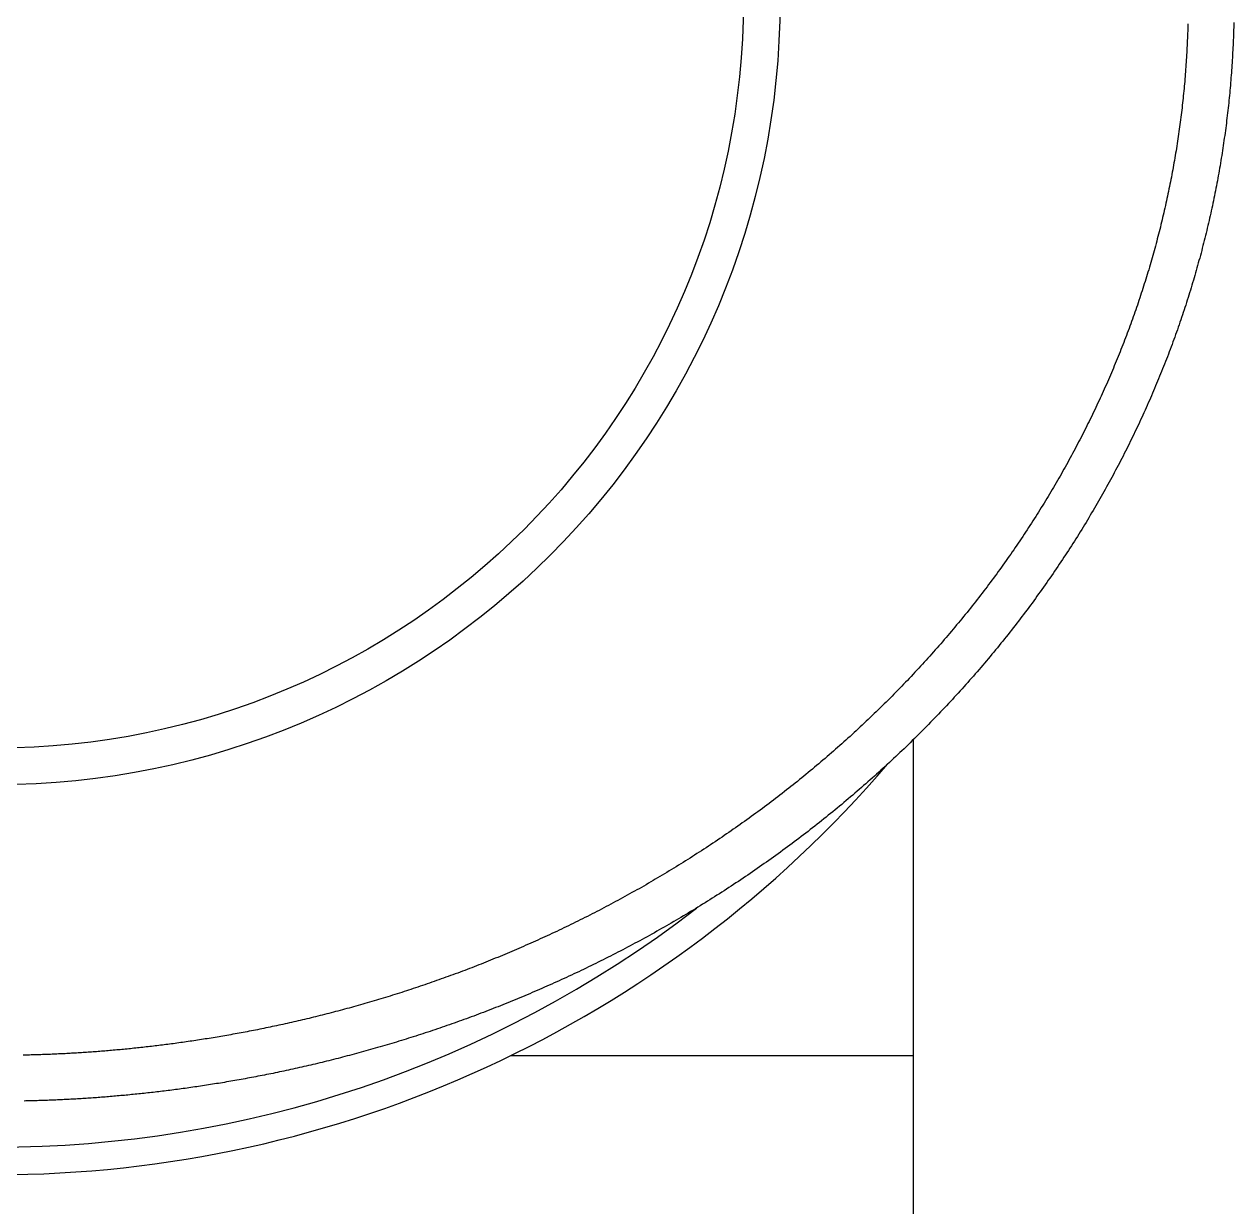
# Model space of a CAD drawing. Extents: x -12 to 93, y -19 to 51.
# Drawn here: x 77.42 to 90.61, y 22.85 to 35.74 of the extents above; entities that cross this region are included whole.
import ezdxf

# ---------------------------------------------------------------- set-up
doc = ezdxf.new("R2010")
doc.units = 0
doc.layers.get('0').update_dxf_attribs({"linetype": 'CONTINUOUS'})

msp = doc.modelspace()

# ---------------------------------------------------------------- linework, layer by layer
at = {"color": 7, "linetype": 'CONTINUOUS'}
for p, q in [((87.1086, 27.93851), (87.1086, 12)), ((82.7291, 24.5), (87.1086, 24.5))]:
    msp.add_line(p, q, dxfattribs=at)
at = {"color": 7}
for points in [[(90.1054, 35.7449, 0), (90.1047, 35.7188, 0), (90.104, 35.6926, 0), (90.1031, 35.6665, 0), (90.1022, 35.6403, 0), (90.1013, 35.6141, 0), (90.1003, 35.588, 0), (90.0992, 35.5618, 0), (90.098, 35.5357, 0), (90.0968, 35.5095, 0), (90.0955, 35.4834, 0), (90.0941, 35.4572, 0), (90.0927, 35.4311, 0), (90.0912, 35.4049, 0), (90.0896, 35.3788, 0), (90.088, 35.3526, 0), (90.0863, 35.3265, 0), (90.0845, 35.3004, 0), (90.0827, 35.2742, 0), (90.0808, 35.2481, 0), (90.0788, 35.2219, 0), (90.0768, 35.1958, 0), (90.0747, 35.1697, 0), (90.0725, 35.1435, 0), (90.0703, 35.1174, 0), (90.0679, 35.0913, 0), (90.0656, 35.0652, 0), (90.0631, 35.039, 0), (90.0606, 35.0129, 0), (90.058, 34.9868, 0), (90.0554, 34.9607, 0), (90.0527, 34.9346, 0), (90.0499, 34.9084, 0), (90.047, 34.8823, 0), (90.0441, 34.8562, 0), (90.0411, 34.8301, 0), (90.0381, 34.804, 0), (90.035, 34.7779, 0), (90.0318, 34.7518, 0), (90.0285, 34.7257, 0), (90.0252, 34.6996, 0), (90.0218, 34.6735, 0), (90.0183, 34.6475, 0), (90.0148, 34.6214, 0), (90.0112, 34.5953, 0), (90.0075, 34.5692, 0), (90.0038, 34.5431, 0), (90, 34.5171, 0), (89.9961, 34.491, 0), (89.9922, 34.4649, 0), (89.9882, 34.4389, 0), (89.9841, 34.4128, 0), (89.98, 34.3868, 0), (89.9758, 34.3607, 0), (89.9715, 34.3347, 0), (89.9671, 34.3086, 0), (89.9627, 34.2826, 0), (89.9582, 34.2566, 0), (89.9537, 34.2305, 0), (89.9491, 34.2045, 0), (89.9444, 34.1785, 0), (89.9396, 34.1525, 0), (89.9348, 34.1265, 0), (89.9299, 34.1005, 0), (89.925, 34.0745, 0), (89.9199, 34.0485, 0), (89.9148, 34.0225, 0), (89.9097, 33.9965, 0), (89.9044, 33.9705, 0), (89.8991, 33.9445, 0), (89.8938, 33.9185, 0), (89.8883, 33.8926, 0), (89.8828, 33.8666, 0), (89.8772, 33.8406, 0), (89.8716, 33.8147, 0), (89.8659, 33.7887, 0), (89.8601, 33.7628, 0), (89.8542, 33.7369, 0), (89.8483, 33.7109, 0), (89.8423, 33.685, 0), (89.8363, 33.6591, 0), (89.8301, 33.6332, 0), (89.8239, 33.6073, 0), (89.8177, 33.5814, 0), (89.8113, 33.5555, 0), (89.8049, 33.5296, 0), (89.7985, 33.5037, 0), (89.7919, 33.4778, 0), (89.7853, 33.4519, 0), (89.7786, 33.4261, 0), (89.7719, 33.4002, 0), (89.765, 33.3744, 0), (89.7581, 33.3485, 0), (89.7512, 33.3227, 0), (89.7442, 33.2968, 0), (89.7371, 33.271, 0), (89.7299, 33.2452, 0), (89.7226, 33.2194, 0), (89.7153, 33.1936, 0), (89.708, 33.1678, 0), (89.7005, 33.142, 0), (89.693, 33.1162, 0), (89.6854, 33.0905, 0), (89.6778, 33.0647, 0), (89.67, 33.0389, 0), (89.6622, 33.0132, 0), (89.6544, 32.9875, 0), (89.6464, 32.9617, 0), (89.6384, 32.936, 0), (89.6303, 32.9103, 0), (89.6222, 32.8846, 0), (89.614, 32.8589, 0), (89.6057, 32.8332, 0), (89.5973, 32.8075, 0), (89.5889, 32.7818, 0), (89.5804, 32.7562, 0), (89.5718, 32.7305, 0), (89.5632, 32.7049, 0), (89.5545, 32.6792, 0), (89.5457, 32.6536, 0), (89.5369, 32.628, 0), (89.5279, 32.6024, 0), (89.5189, 32.5768, 0), (89.5099, 32.5512, 0), (89.5008, 32.5256, 0), (89.4915, 32.5, 0), (89.4823, 32.4745, 0), (89.4729, 32.4489, 0), (89.4635, 32.4234, 0), (89.454, 32.3979, 0), (89.4445, 32.3723, 0), (89.4348, 32.3468, 0), (89.4251, 32.3213, 0), (89.4154, 32.2958, 0), (89.4055, 32.2704, 0), (89.3956, 32.2449, 0), (89.3856, 32.2194, 0), (89.3756, 32.194, 0), (89.3655, 32.1685, 0), (89.3553, 32.1431, 0), (89.345, 32.1177, 0), (89.3346, 32.0923, 0), (89.3242, 32.0669, 0), (89.3138, 32.0416, 0), (89.3032, 32.0162, 0), (89.2926, 31.9908, 0), (89.2819, 31.9655, 0), (89.2711, 31.9402, 0), (89.2603, 31.9149, 0), (89.2493, 31.8896, 0), (89.2384, 31.8643, 0), (89.2273, 31.839, 0), (89.2162, 31.8137, 0), (89.205, 31.7885, 0), (89.1937, 31.7632, 0), (89.1824, 31.738, 0), (89.1709, 31.7128, 0), (89.1595, 31.6876, 0), (89.1479, 31.6624, 0), (89.1363, 31.6373, 0), (89.1246, 31.6121, 0), (89.1128, 31.587, 0), (89.1009, 31.5618, 0), (89.089, 31.5367, 0), (89.077, 31.5116, 0), (89.0649, 31.4865, 0), (89.0528, 31.4615, 0), (89.0406, 31.4364, 0), (89.0283, 31.4114, 0), (89.016, 31.3863, 0), (89.0035, 31.3613, 0), (88.991, 31.3363, 0), (88.9784, 31.3113, 0), (88.9658, 31.2864, 0), (88.9531, 31.2614, 0), (88.9403, 31.2365, 0), (88.9274, 31.2116, 0), (88.9145, 31.1867, 0), (88.9015, 31.1618, 0), (88.8884, 31.1369, 0), (88.8752, 31.1121, 0), (88.862, 31.0872, 0), (88.8487, 31.0624, 0), (88.8353, 31.0376, 0), (88.8219, 31.0128, 0), (88.8083, 30.988, 0), (88.7947, 30.9633, 0), (88.7811, 30.9385, 0), (88.7673, 30.9138, 0), (88.7535, 30.8891, 0), (88.7396, 30.8644, 0), (88.7256, 30.8397, 0), (88.7116, 30.8151, 0), (88.6975, 30.7904, 0), (88.6833, 30.7658, 0), (88.669, 30.7412, 0), (88.6547, 30.7166, 0), (88.6402, 30.6921, 0), (88.6258, 30.6675, 0), (88.6112, 30.643, 0), (88.5966, 30.6185, 0), (88.5818, 30.594, 0), (88.5671, 30.5695, 0), (88.5522, 30.5451, 0), (88.5373, 30.5206, 0), (88.5223, 30.4962, 0), (88.5072, 30.4718, 0), (88.492, 30.4475, 0), (88.4768, 30.4231, 0), (88.4615, 30.3988, 0), (88.4462, 30.3745, 0), (88.4307, 30.3502, 0), (88.4152, 30.3259, 0), (88.3996, 30.3017, 0), (88.3839, 30.2775, 0), (88.3682, 30.2533, 0), (88.3524, 30.2291, 0), (88.3365, 30.205, 0), (88.3205, 30.1808, 0), (88.3045, 30.1567, 0), (88.2884, 30.1327, 0), (88.2722, 30.1086, 0), (88.256, 30.0846, 0), (88.2396, 30.0606, 0), (88.2232, 30.0366, 0), (88.2068, 30.0126, 0), (88.1902, 29.9887, 0), (88.1736, 29.9648, 0), (88.1569, 29.9409, 0), (88.1401, 29.9171, 0), (88.1233, 29.8932, 0), (88.1064, 29.8694, 0), (88.0894, 29.8456, 0), (88.0723, 29.8219, 0), (88.0552, 29.7982, 0), (88.038, 29.7745, 0), (88.0207, 29.7508, 0), (88.0033, 29.7271, 0), (87.9859, 29.7035, 0), (87.9684, 29.6799, 0), (87.9508, 29.6564, 0), (87.9332, 29.6328, 0), (87.9155, 29.6093, 0), (87.8977, 29.5858, 0), (87.8798, 29.5624, 0), (87.8619, 29.539, 0), (87.8439, 29.5156, 0), (87.8258, 29.4923, 0), (87.8076, 29.4689, 0), (87.7894, 29.4457, 0), (87.7711, 29.4224, 0), (87.7528, 29.3992, 0), (87.7343, 29.376, 0), (87.7158, 29.3528, 0), (87.6973, 29.3297, 0), (87.6786, 29.3067, 0), (87.6599, 29.2836, 0), (87.6412, 29.2606, 0), (87.6223, 29.2376, 0), (87.6034, 29.2147, 0), (87.5844, 29.1918, 0), (87.5654, 29.1689, 0), (87.5463, 29.1461, 0), (87.5271, 29.1233, 0), (87.5078, 29.1006, 0), (87.4885, 29.0778, 0), (87.4691, 29.0552, 0), (87.4497, 29.0325, 0), (87.4302, 29.0099, 0), (87.4106, 28.9874, 0), (87.391, 28.9649, 0), (87.3713, 28.9424, 0), (87.3515, 28.92, 0), (87.3317, 28.8976, 0), (87.3118, 28.8752, 0), (87.2918, 28.8529, 0), (87.2718, 28.8306, 0), (87.2517, 28.8084, 0), (87.2315, 28.7862, 0), (87.2113, 28.7641, 0), (87.191, 28.742, 0), (87.1707, 28.7199, 0), (87.1503, 28.6979, 0), (87.1298, 28.6759, 0), (87.1093, 28.654, 0), (87.0887, 28.6321, 0), (87.0681, 28.6103, 0), (87.0474, 28.5885, 0), (87.0266, 28.5668, 0), (87.0058, 28.5451, 0), (86.9849, 28.5234, 0), (86.964, 28.5018, 0), (86.9429, 28.4802, 0), (86.9219, 28.4587, 0), (86.9008, 28.4373, 0), (86.8796, 28.4159, 0), (86.8583, 28.3945, 0), (86.837, 28.3732, 0), (86.8157, 28.3519, 0), (86.7943, 28.3307, 0), (86.7728, 28.3095, 0), (86.7513, 28.2884, 0), (86.7297, 28.2673, 0), (86.708, 28.2463, 0), (86.6864, 28.2254, 0), (86.6646, 28.2044, 0), (86.6428, 28.1836, 0), (86.6209, 28.1628, 0), (86.599, 28.142, 0), (86.577, 28.1213, 0), (86.555, 28.1006, 0), (86.5329, 28.08, 0), (86.5108, 28.0595, 0), (86.4886, 28.039, 0), (86.4664, 28.0185, 0), (86.4441, 27.9982, 0), (86.4218, 27.9778, 0), (86.3994, 27.9575, 0), (86.3769, 27.9373, 0), (86.3545, 27.9171, 0), (86.3319, 27.897, 0), (86.3093, 27.8769, 0), (86.2867, 27.8569, 0), (86.264, 27.837, 0), (86.2413, 27.8171, 0), (86.2185, 27.7972, 0), (86.1957, 27.7774, 0), (86.1728, 27.7577, 0), (86.1499, 27.738, 0), (86.1269, 27.7184, 0), (86.1039, 27.6988, 0), (86.0808, 27.6793, 0), (86.0577, 27.6599, 0), (86.0345, 27.6405, 0), (86.0113, 27.6212, 0), (85.9881, 27.6019, 0), (85.9648, 27.5827, 0), (85.9415, 27.5635, 0), (85.9181, 27.5444, 0), (85.8947, 27.5253, 0), (85.8712, 27.5063, 0), (85.8477, 27.4874, 0), (85.8242, 27.4685, 0), (85.8006, 27.4497, 0), (85.777, 27.431, 0), (85.7533, 27.4123, 0), (85.7296, 27.3936, 0), (85.7059, 27.3751, 0), (85.6821, 27.3566, 0), (85.6583, 27.3381, 0), (85.6344, 27.3197, 0), (85.6105, 27.3014, 0), (85.5866, 27.2831, 0), (85.5626, 27.2649, 0), (85.5386, 27.2467, 0), (85.5145, 27.2287, 0), (85.4904, 27.2106, 0), (85.4663, 27.1927, 0), (85.4422, 27.1748, 0), (85.418, 27.1569, 0), (85.3937, 27.1391, 0), (85.3695, 27.1214, 0), (85.3452, 27.1038, 0), (85.3208, 27.0862, 0), (85.2965, 27.0687, 0), (85.2721, 27.0512, 0), (85.2477, 27.0338, 0), (85.2232, 27.0165, 0), (85.1987, 26.9992, 0), (85.1742, 26.982, 0), (85.1496, 26.9649, 0), (85.125, 26.9478, 0), (85.1004, 26.9308, 0), (85.0758, 26.9138, 0), (85.0511, 26.8969, 0), (85.0264, 26.8801, 0), (85.0017, 26.8633, 0), (84.9769, 26.8466, 0), (84.9521, 26.83, 0), (84.9273, 26.8135, 0), (84.9025, 26.797, 0), (84.8776, 26.7805, 0), (84.8527, 26.7641, 0), (84.8278, 26.7478, 0), (84.8029, 26.7316, 0), (84.7779, 26.7154, 0), (84.7529, 26.6993, 0), (84.7279, 26.6832, 0), (84.7028, 26.6673, 0), (84.6778, 26.6513, 0), (84.6527, 26.6355, 0), (84.6276, 26.6197, 0), (84.6025, 26.604, 0), (84.5773, 26.5883, 0), (84.5521, 26.5727, 0), (84.5269, 26.5572, 0), (84.5017, 26.5417, 0), (84.4765, 26.5263, 0), (84.4512, 26.511, 0), (84.426, 26.4957, 0), (84.4007, 26.4805, 0), (84.3754, 26.4654, 0), (84.35, 26.4503, 0), (84.3247, 26.4353, 0), (84.2993, 26.4204, 0), (84.274, 26.4055, 0), (84.2486, 26.3907, 0), (84.2231, 26.3759, 0), (84.1977, 26.3612, 0), (84.1723, 26.3466, 0), (84.1468, 26.3321, 0), (84.1214, 26.3176, 0), (84.0959, 26.3032, 0), (84.0704, 26.2888, 0), (84.0449, 26.2745, 0), (84.0193, 26.2603, 0), (83.9938, 26.2462, 0), (83.9682, 26.2321, 0), (83.9427, 26.2181, 0), (83.9171, 26.2041, 0), (83.8915, 26.1902, 0), (83.8659, 26.1764, 0), (83.8403, 26.1627, 0), (83.8147, 26.149, 0), (83.7891, 26.1354, 0), (83.7635, 26.1218, 0), (83.7378, 26.1083, 0), (83.7122, 26.0949, 0), (83.6865, 26.0815, 0), (83.6609, 26.0683, 0), (83.6352, 26.055, 0), (83.6095, 26.0419, 0), (83.5838, 26.0288, 0), (83.5581, 26.0158, 0), (83.5325, 26.0028, 0), (83.5068, 25.9899, 0), (83.4811, 25.9771, 0), (83.4553, 25.9643, 0), (83.4296, 25.9517, 0), (83.4039, 25.939, 0), (83.3782, 25.9265, 0), (83.3525, 25.914, 0), (83.3268, 25.9015, 0), (83.301, 25.8892, 0), (83.2753, 25.8769, 0), (83.2496, 25.8646, 0), (83.2238, 25.8525, 0), (83.1981, 25.8403, 0), (83.1723, 25.8283, 0), (83.1466, 25.8163, 0), (83.1209, 25.8044, 0), (83.0951, 25.7926, 0), (83.0694, 25.7808, 0), (83.0436, 25.7691, 0), (83.0179, 25.7574, 0), (82.9921, 25.7458, 0), (82.9664, 25.7343, 0), (82.9407, 25.7228, 0), (82.9149, 25.7114, 0), (82.8892, 25.7001, 0), (82.8634, 25.6888, 0), (82.8377, 25.6776, 0), (82.812, 25.6664, 0), (82.7862, 25.6553, 0), (82.7605, 25.6443, 0), (82.7348, 25.6333, 0), (82.7091, 25.6224, 0), (82.6833, 25.6116, 0), (82.6576, 25.6008, 0), (82.6319, 25.5901, 0), (82.6062, 25.5795, 0), (82.5805, 25.5689, 0), (82.5548, 25.5584, 0), (82.5291, 25.5479, 0), (82.5034, 25.5375, 0), (82.4777, 25.5272, 0), (82.4521, 25.5169, 0), (82.4264, 25.5067, 0), (82.4007, 25.4965, 0), (82.3751, 25.4864, 0), (82.3494, 25.4764, 0), (82.3238, 25.4664, 0), (82.2981, 25.4565, 0), (82.2725, 25.4467, 0), (82.2469, 25.4369, 0), (82.2213, 25.4272, 0), (82.1957, 25.4175, 0), (82.1701, 25.4079, 0), (82.1445, 25.3984, 0), (82.1189, 25.3889, 0), (82.0934, 25.3795, 0), (82.0678, 25.3701, 0), (82.0423, 25.3608, 0), (82.0167, 25.3515, 0), (81.9912, 25.3424, 0), (81.9657, 25.3332, 0), (81.9402, 25.3242, 0), (81.9147, 25.3152, 0), (81.8892, 25.3062, 0), (81.8638, 25.2974, 0), (81.8383, 25.2886, 0), (81.8129, 25.2798, 0), (81.7875, 25.2711, 0), (81.7621, 25.2625, 0), (81.7367, 25.2539, 0), (81.7113, 25.2454, 0), (81.686, 25.2369, 0), (81.6606, 25.2285, 0), (81.6353, 25.2202, 0), (81.61, 25.2119, 0), (81.5848, 25.2036, 0), (81.5595, 25.1955, 0), (81.5343, 25.1874, 0), (81.509, 25.1793, 0), (81.4839, 25.1713, 0), (81.4587, 25.1634, 0), (81.4335, 25.1555, 0), (81.4084, 25.1477, 0), (81.3833, 25.14, 0), (81.3582, 25.1323, 0), (81.3332, 25.1246, 0), (81.3081, 25.117, 0), (81.2831, 25.1095, 0), (81.2582, 25.1021, 0), (81.2332, 25.0946, 0), (81.2083, 25.0873, 0), (81.1834, 25.08, 0), (81.1585, 25.0728, 0), (81.1337, 25.0656, 0), (81.1089, 25.0585, 0), (81.0841, 25.0514, 0), (81.0593, 25.0444, 0), (81.0346, 25.0374, 0), (81.0099, 25.0305, 0), (80.9853, 25.0237, 0), (80.9607, 25.0169, 0), (80.9361, 25.0102, 0), (80.9115, 25.0035, 0), (80.887, 24.9969, 0), (80.8625, 24.9903, 0), (80.8381, 24.9838, 0), (80.8137, 24.9773, 0), (80.7893, 24.9709, 0), (80.7649, 24.9646, 0), (80.7406, 24.9583, 0), (80.7164, 24.9521, 0), (80.6922, 24.9459, 0), (80.668, 24.9398, 0), (80.6438, 24.9337, 0), (80.6197, 24.9277, 0), (80.5956, 24.9217, 0), (80.5716, 24.9158, 0), (80.5476, 24.91, 0), (80.5237, 24.9042, 0), (80.4998, 24.8984, 0), (80.4759, 24.8927, 0), (80.4521, 24.8871, 0), (80.4284, 24.8815, 0), (80.4046, 24.876, 0), (80.381, 24.8705, 0), (80.3573, 24.8651, 0), (80.3337, 24.8597, 0), (80.3102, 24.8544, 0), (80.2867, 24.8491, 0), (80.2633, 24.8439, 0), (80.2399, 24.8388, 0), (80.2165, 24.8337, 0), (80.1932, 24.8286, 0), (80.17, 24.8236, 0), (80.1468, 24.8186, 0), (80.1237, 24.8137, 0), (80.1006, 24.8089, 0), (80.0776, 24.8041, 0), (80.0546, 24.7993, 0), (80.0317, 24.7946, 0), (80.0088, 24.79, 0), (79.986, 24.7854, 0), (79.9633, 24.7808, 0), (79.9406, 24.7763, 0), (79.918, 24.7719, 0), (79.8954, 24.7675, 0), (79.8729, 24.7631, 0), (79.8504, 24.7588, 0), (79.828, 24.7546, 0), (79.8057, 24.7504, 0), (79.7834, 24.7462, 0), (79.7612, 24.7421, 0), (79.7391, 24.738, 0), (79.717, 24.734, 0), (79.6949, 24.73, 0), (79.673, 24.7261, 0), (79.6511, 24.7222, 0), (79.6292, 24.7184, 0), (79.6075, 24.7146, 0), (79.5858, 24.7108, 0), (79.5641, 24.7071, 0), (79.5425, 24.7035, 0), (79.521, 24.6999, 0), (79.4996, 24.6963, 0), (79.4782, 24.6928, 0), (79.4569, 24.6893, 0), (79.4356, 24.6858, 0), (79.4144, 24.6824, 0), (79.3933, 24.6791, 0), (79.3723, 24.6758, 0), (79.3513, 24.6725, 0), (79.3304, 24.6693, 0), (79.3096, 24.6661, 0), (79.2888, 24.663, 0), (79.2681, 24.6599, 0), (79.2474, 24.6568, 0), (79.2268, 24.6538, 0), (79.2063, 24.6508, 0), (79.1858, 24.6478, 0), (79.1654, 24.6449, 0), (79.1451, 24.642, 0), (79.1248, 24.6392, 0), (79.1045, 24.6364, 0), (79.0844, 24.6336, 0), (79.0642, 24.6309, 0), (79.0442, 24.6282, 0), (79.0241, 24.6256, 0), (79.0042, 24.623, 0), (78.9843, 24.6204, 0), (78.9644, 24.6178, 0), (78.9446, 24.6153, 0), (78.9249, 24.6128, 0), (78.9052, 24.6104, 0), (78.8855, 24.608, 0), (78.8659, 24.6056, 0), (78.8464, 24.6032, 0), (78.8269, 24.6009, 0), (78.8074, 24.5986, 0), (78.788, 24.5964, 0), (78.7686, 24.5942, 0), (78.7493, 24.592, 0), (78.7301, 24.5898, 0), (78.7108, 24.5877, 0), (78.6917, 24.5856, 0), (78.6725, 24.5836, 0), (78.6534, 24.5815, 0), (78.6344, 24.5795, 0), (78.6154, 24.5775, 0), (78.5964, 24.5756, 0), (78.5775, 24.5737, 0), (78.5586, 24.5718, 0), (78.5397, 24.5699, 0), (78.5209, 24.5681, 0), (78.5022, 24.5663, 0), (78.4834, 24.5645, 0), (78.4647, 24.5628, 0), (78.4461, 24.561, 0), (78.4275, 24.5593, 0), (78.4089, 24.5577, 0), (78.3903, 24.556, 0), (78.3718, 24.5544, 0), (78.3533, 24.5528, 0), (78.3349, 24.5512, 0), (78.3164, 24.5497, 0), (78.298, 24.5482, 0), (78.2797, 24.5467, 0), (78.2614, 24.5452, 0), (78.2431, 24.5438, 0), (78.2248, 24.5423, 0), (78.2066, 24.541, 0), (78.1883, 24.5396, 0), (78.1702, 24.5382, 0), (78.152, 24.5369, 0), (78.1339, 24.5356, 0), (78.1158, 24.5344, 0), (78.0977, 24.5331, 0), (78.0797, 24.5319, 0), (78.0616, 24.5307, 0), (78.0436, 24.5295, 0), (78.0256, 24.5284, 0), (78.0077, 24.5273, 0), (77.9897, 24.5262, 0), (77.9718, 24.5251, 0), (77.9539, 24.5241, 0), (77.9361, 24.523, 0), (77.9182, 24.522, 0), (77.9004, 24.5211, 0), (77.8826, 24.5201, 0), (77.8648, 24.5192, 0), (77.847, 24.5183, 0), (77.8292, 24.5174, 0), (77.8115, 24.5165, 0), (77.7938, 24.5157, 0), (77.776, 24.5149, 0), (77.7583, 24.5141, 0), (77.7407, 24.5133, 0), (77.723, 24.5125, 0), (77.7053, 24.5118, 0), (77.6877, 24.5111, 0), (77.67, 24.5104, 0), (77.6524, 24.5098, 0), (77.6348, 24.5092, 0), (77.6172, 24.5085, 0), (77.5996, 24.5079, 0), (77.582, 24.5074, 0), (77.5645, 24.5068, 0), (77.5469, 24.5063, 0), (77.5293, 24.5058, 0), (77.5118, 24.5053, 0), (77.4942, 24.5049, 0), (77.4767, 24.5044, 0), (77.4591, 24.504, 0), (77.4416, 24.5036, 0), (77.4241, 24.5032, 0), (77.4066, 24.5029, 0)], [(90.6059, 35.7598, 0), (90.6052, 35.7324, 0), (90.6045, 35.7049, 0), (90.6037, 35.6775, 0), (90.6029, 35.6501, 0), (90.6019, 35.6226, 0), (90.6009, 35.5952, 0), (90.5998, 35.5677, 0), (90.5987, 35.5403, 0), (90.5975, 35.5129, 0), (90.5962, 35.4854, 0), (90.5948, 35.458, 0), (90.5934, 35.4305, 0), (90.5919, 35.4031, 0), (90.5903, 35.3757, 0), (90.5887, 35.3482, 0), (90.587, 35.3208, 0), (90.5852, 35.2934, 0), (90.5833, 35.266, 0), (90.5814, 35.2385, 0), (90.5794, 35.2111, 0), (90.5773, 35.1837, 0), (90.5752, 35.1563, 0), (90.573, 35.1289, 0), (90.5707, 35.1014, 0), (90.5684, 35.074, 0), (90.5659, 35.0466, 0), (90.5635, 35.0192, 0), (90.5609, 34.9918, 0), (90.5583, 34.9644, 0), (90.5555, 34.937, 0), (90.5528, 34.9096, 0), (90.5499, 34.8822, 0), (90.547, 34.8548, 0), (90.544, 34.8274, 0), (90.5409, 34.8, 0), (90.5378, 34.7727, 0), (90.5346, 34.7453, 0), (90.5313, 34.7179, 0), (90.528, 34.6905, 0), (90.5246, 34.6632, 0), (90.5211, 34.6358, 0), (90.5175, 34.6084, 0), (90.5139, 34.5811, 0), (90.5102, 34.5537, 0), (90.5064, 34.5264, 0), (90.5026, 34.499, 0), (90.4987, 34.4717, 0), (90.4947, 34.4443, 0), (90.4906, 34.417, 0), (90.4865, 34.3896, 0), (90.4823, 34.3623, 0), (90.478, 34.335, 0), (90.4737, 34.3077, 0), (90.4693, 34.2803, 0), (90.4648, 34.253, 0), (90.4602, 34.2257, 0), (90.4556, 34.1984, 0), (90.4509, 34.1711, 0), (90.4461, 34.1438, 0), (90.4413, 34.1165, 0), (90.4364, 34.0892, 0), (90.4314, 34.0619, 0), (90.4263, 34.0347, 0), (90.4212, 34.0074, 0), (90.416, 33.9801, 0), (90.4107, 33.9529, 0), (90.4054, 33.9256, 0), (90.4, 33.8984, 0), (90.3945, 33.8711, 0), (90.3889, 33.8439, 0), (90.3833, 33.8166, 0), (90.3776, 33.7894, 0), (90.3718, 33.7622, 0), (90.3659, 33.735, 0), (90.36, 33.7078, 0), (90.354, 33.6805, 0), (90.348, 33.6534, 0), (90.3418, 33.6262, 0), (90.3356, 33.599, 0), (90.3293, 33.5718, 0), (90.323, 33.5446, 0), (90.3166, 33.5175, 0), (90.3101, 33.4903, 0), (90.3035, 33.4631, 0), (90.2969, 33.436, 0), (90.2901, 33.4089, 0), (90.2833, 33.3817, 0), (90.2765, 33.3546, 0), (90.2696, 33.3275, 0), (90.2626, 33.3004, 0), (90.2555, 33.2733, 0), (90.2483, 33.2462, 0), (90.2411, 33.2191, 0), (90.2338, 33.192, 0), (90.2264, 33.1649, 0), (90.219, 33.1379, 0), (90.2115, 33.1108, 0), (90.2039, 33.0838, 0), (90.1962, 33.0567, 0), (90.1885, 33.0297, 0), (90.1807, 33.0027, 0), (90.1728, 32.9757, 0), (90.1649, 32.9487, 0), (90.1569, 32.9217, 0), (90.1488, 32.8947, 0), (90.1406, 32.8677, 0), (90.1323, 32.8407, 0), (90.124, 32.8138, 0), (90.1156, 32.7868, 0), (90.1072, 32.7599, 0), (90.0986, 32.7329, 0), (90.09, 32.706, 0), (90.0813, 32.6791, 0), (90.0726, 32.6522, 0), (90.0638, 32.6253, 0), (90.0549, 32.5984, 0), (90.0459, 32.5715, 0), (90.0368, 32.5447, 0), (90.0277, 32.5178, 0), (90.0185, 32.491, 0), (90.0092, 32.4641, 0), (89.9999, 32.4373, 0), (89.9905, 32.4105, 0), (89.981, 32.3837, 0), (89.9714, 32.3569, 0), (89.9618, 32.3301, 0), (89.9521, 32.3033, 0), (89.9423, 32.2766, 0), (89.9324, 32.2498, 0), (89.9225, 32.2231, 0), (89.9125, 32.1964, 0), (89.9024, 32.1697, 0), (89.8922, 32.143, 0), (89.882, 32.1163, 0), (89.8717, 32.0896, 0), (89.8613, 32.0629, 0), (89.8509, 32.0363, 0), (89.8403, 32.0096, 0), (89.8297, 31.983, 0), (89.8191, 31.9564, 0), (89.8083, 31.9298, 0), (89.7975, 31.9032, 0), (89.7866, 31.8766, 0), (89.7756, 31.85, 0), (89.7646, 31.8235, 0), (89.7534, 31.797, 0), (89.7422, 31.7704, 0), (89.731, 31.7439, 0), (89.7196, 31.7174, 0), (89.7082, 31.6909, 0), (89.6967, 31.6645, 0), (89.6851, 31.638, 0), (89.6735, 31.6116, 0), (89.6618, 31.5852, 0), (89.65, 31.5587, 0), (89.6381, 31.5323, 0), (89.6262, 31.506, 0), (89.6141, 31.4796, 0), (89.602, 31.4532, 0), (89.5899, 31.4269, 0), (89.5776, 31.4006, 0), (89.5653, 31.3743, 0), (89.5529, 31.348, 0), (89.5404, 31.3217, 0), (89.5279, 31.2955, 0), (89.5153, 31.2692, 0), (89.5026, 31.243, 0), (89.4898, 31.2168, 0), (89.4769, 31.1906, 0), (89.464, 31.1644, 0), (89.451, 31.1382, 0), (89.4379, 31.1121, 0), (89.4248, 31.086, 0), (89.4115, 31.0599, 0), (89.3982, 31.0338, 0), (89.3849, 31.0077, 0), (89.3714, 30.9816, 0), (89.3579, 30.9556, 0), (89.3443, 30.9296, 0), (89.3306, 30.9035, 0), (89.3168, 30.8776, 0), (89.303, 30.8516, 0), (89.2891, 30.8256, 0), (89.2751, 30.7997, 0), (89.261, 30.7738, 0), (89.2469, 30.7479, 0), (89.2327, 30.722, 0), (89.2184, 30.6961, 0), (89.204, 30.6703, 0), (89.1895, 30.6444, 0), (89.175, 30.6186, 0), (89.1604, 30.5928, 0), (89.1457, 30.5671, 0), (89.131, 30.5413, 0), (89.1161, 30.5156, 0), (89.1012, 30.4899, 0), (89.0862, 30.4642, 0), (89.0712, 30.4385, 0), (89.056, 30.4128, 0), (89.0408, 30.3872, 0), (89.0255, 30.3616, 0), (89.0102, 30.336, 0), (88.9947, 30.3104, 0), (88.9792, 30.2849, 0), (88.9636, 30.2594, 0), (88.9479, 30.2339, 0), (88.9322, 30.2084, 0), (88.9163, 30.1829, 0), (88.9004, 30.1575, 0), (88.8844, 30.1321, 0), (88.8684, 30.1067, 0), (88.8523, 30.0813, 0), (88.836, 30.056, 0), (88.8198, 30.0307, 0), (88.8034, 30.0054, 0), (88.787, 29.9801, 0), (88.7704, 29.9549, 0), (88.7538, 29.9296, 0), (88.7372, 29.9044, 0), (88.7204, 29.8793, 0), (88.7036, 29.8541, 0), (88.6867, 29.829, 0), (88.6697, 29.8039, 0), (88.6527, 29.7788, 0), (88.6356, 29.7538, 0), (88.6184, 29.7288, 0), (88.6011, 29.7038, 0), (88.5837, 29.6788, 0), (88.5663, 29.6539, 0), (88.5488, 29.629, 0), (88.5312, 29.6041, 0), (88.5136, 29.5793, 0), (88.4958, 29.5545, 0), (88.478, 29.5297, 0), (88.4602, 29.5049, 0), (88.4422, 29.4802, 0), (88.4242, 29.4555, 0), (88.406, 29.4308, 0), (88.3879, 29.4061, 0), (88.3696, 29.3815, 0), (88.3513, 29.3569, 0), (88.3328, 29.3324, 0), (88.3144, 29.3078, 0), (88.2958, 29.2833, 0), (88.2771, 29.2589, 0), (88.2584, 29.2344, 0), (88.2396, 29.2101, 0), (88.2208, 29.1857, 0), (88.2019, 29.1614, 0), (88.1828, 29.1371, 0), (88.1638, 29.1128, 0), (88.1446, 29.0886, 0), (88.1254, 29.0644, 0), (88.1061, 29.0403, 0), (88.0867, 29.0162, 0), (88.0673, 28.9921, 0), (88.0478, 28.9681, 0), (88.0282, 28.9441, 0), (88.0086, 28.9201, 0), (87.9888, 28.8962, 0), (87.969, 28.8723, 0), (87.9492, 28.8485, 0), (87.9293, 28.8247, 0), (87.9093, 28.8009, 0), (87.8892, 28.7772, 0), (87.8691, 28.7535, 0), (87.8489, 28.7299, 0), (87.8286, 28.7063, 0), (87.8082, 28.6827, 0), (87.7878, 28.6592, 0), (87.7674, 28.6357, 0), (87.7468, 28.6123, 0), (87.7262, 28.5889, 0), (87.7055, 28.5656, 0), (87.6848, 28.5423, 0), (87.664, 28.519, 0), (87.6431, 28.4958, 0), (87.6222, 28.4727, 0), (87.6012, 28.4495, 0), (87.5801, 28.4265, 0), (87.559, 28.4034, 0), (87.5378, 28.3805, 0), (87.5166, 28.3575, 0), (87.4952, 28.3346, 0), (87.4739, 28.3118, 0), (87.4524, 28.289, 0), (87.4309, 28.2663, 0), (87.4093, 28.2436, 0), (87.3877, 28.2209, 0), (87.366, 28.1983, 0), (87.3442, 28.1758, 0), (87.3224, 28.1532, 0), (87.3006, 28.1308, 0), (87.2786, 28.1084, 0), (87.2566, 28.086, 0), (87.2346, 28.0637, 0), (87.2124, 28.0415, 0), (87.1903, 28.0193, 0), (87.168, 27.9971, 0), (87.1457, 27.9751, 0), (87.1234, 27.953, 0), (87.101, 27.931, 0), (87.0785, 27.9091, 0), (87.056, 27.8872, 0), (87.0334, 27.8654, 0), (87.0107, 27.8436, 0), (86.988, 27.8219, 0), (86.9653, 27.8002, 0), (86.9424, 27.7786, 0), (86.9196, 27.7571, 0), (86.8967, 27.7356, 0), (86.8737, 27.7141, 0), (86.8506, 27.6927, 0), (86.8276, 27.6714, 0), (86.8044, 27.6501, 0), (86.7812, 27.6289, 0), (86.758, 27.6077, 0), (86.7347, 27.5866, 0), (86.7113, 27.5656, 0), (86.6879, 27.5446, 0), (86.6645, 27.5237, 0), (86.641, 27.5028, 0), (86.6174, 27.482, 0), (86.5938, 27.4612, 0), (86.5702, 27.4405, 0), (86.5465, 27.4198, 0), (86.5227, 27.3993, 0), (86.4989, 27.3787, 0), (86.4751, 27.3583, 0), (86.4512, 27.3379, 0), (86.4273, 27.3175, 0), (86.4033, 27.2972, 0), (86.3792, 27.277, 0), (86.3552, 27.2568, 0), (86.331, 27.2367, 0), (86.3069, 27.2167, 0), (86.2826, 27.1967, 0), (86.2584, 27.1767, 0), (86.2341, 27.1569, 0), (86.2097, 27.1371, 0), (86.1853, 27.1173, 0), (86.1609, 27.0976, 0), (86.1364, 27.078, 0), (86.1119, 27.0585, 0), (86.0873, 27.039, 0), (86.0627, 27.0195, 0), (86.0381, 27.0002, 0), (86.0134, 26.9808, 0), (85.9887, 26.9616, 0), (85.9639, 26.9424, 0), (85.9391, 26.9233, 0), (85.9143, 26.9042, 0), (85.8894, 26.8853, 0), (85.8645, 26.8663, 0), (85.8395, 26.8475, 0), (85.8145, 26.8287, 0), (85.7895, 26.8099, 0), (85.7644, 26.7913, 0), (85.7393, 26.7727, 0), (85.7142, 26.7541, 0), (85.689, 26.7356, 0), (85.6638, 26.7172, 0), (85.6386, 26.6989, 0), (85.6133, 26.6806, 0), (85.588, 26.6624, 0), (85.5626, 26.6443, 0), (85.5372, 26.6262, 0), (85.5118, 26.6082, 0), (85.4864, 26.5903, 0), (85.4609, 26.5724, 0), (85.4354, 26.5546, 0), (85.4099, 26.5368, 0), (85.3843, 26.5192, 0), (85.3587, 26.5016, 0), (85.3331, 26.484, 0), (85.3074, 26.4665, 0), (85.2817, 26.4491, 0), (85.256, 26.4318, 0), (85.2303, 26.4145, 0), (85.2045, 26.3973, 0), (85.1787, 26.3802, 0), (85.1529, 26.3631, 0), (85.127, 26.3461, 0), (85.1012, 26.3292, 0), (85.0753, 26.3123, 0), (85.0494, 26.2955, 0), (85.0234, 26.2788, 0), (84.9974, 26.2621, 0), (84.9714, 26.2455, 0), (84.9454, 26.229, 0), (84.9194, 26.2125, 0), (84.8933, 26.1962, 0), (84.8672, 26.1798, 0), (84.8411, 26.1636, 0), (84.815, 26.1474, 0), (84.7888, 26.1313, 0), (84.7627, 26.1152, 0), (84.7365, 26.0992, 0), (84.7103, 26.0833, 0), (84.684, 26.0675, 0), (84.6578, 26.0517, 0), (84.6315, 26.036, 0), (84.6052, 26.0203, 0), (84.5789, 26.0048, 0), (84.5526, 25.9893, 0), (84.5263, 25.9738, 0), (84.4999, 25.9584, 0), (84.4736, 25.9431, 0), (84.4472, 25.9279, 0), (84.4208, 25.9128, 0), (84.3944, 25.8977, 0), (84.3679, 25.8826, 0), (84.3415, 25.8677, 0), (84.315, 25.8528, 0), (84.2886, 25.838, 0), (84.2621, 25.8232, 0), (84.2356, 25.8085, 0), (84.2091, 25.7939, 0), (84.1826, 25.7794, 0), (84.1561, 25.7649, 0), (84.1295, 25.7505, 0), (84.103, 25.7362, 0), (84.0764, 25.7219, 0), (84.0498, 25.7077, 0), (84.0233, 25.6936, 0), (83.9967, 25.6795, 0), (83.9701, 25.6655, 0), (83.9435, 25.6516, 0), (83.9169, 25.6378, 0), (83.8903, 25.624, 0), (83.8637, 25.6103, 0), (83.837, 25.5967, 0), (83.8104, 25.5831, 0), (83.7838, 25.5696, 0), (83.7571, 25.5561, 0), (83.7305, 25.5428, 0), (83.7038, 25.5295, 0), (83.6772, 25.5162, 0), (83.6505, 25.5031, 0), (83.6239, 25.49, 0), (83.5972, 25.477, 0), (83.5705, 25.464, 0), (83.5439, 25.4511, 0), (83.5172, 25.4383, 0), (83.4905, 25.4256, 0), (83.4638, 25.4129, 0), (83.4371, 25.4002, 0), (83.4105, 25.3877, 0), (83.3838, 25.3752, 0), (83.3571, 25.3628, 0), (83.3304, 25.3504, 0), (83.3037, 25.3382, 0), (83.2771, 25.3259, 0), (83.2504, 25.3138, 0), (83.2237, 25.3017, 0), (83.197, 25.2897, 0), (83.1703, 25.2777, 0), (83.1436, 25.2659, 0), (83.117, 25.254, 0), (83.0903, 25.2423, 0), (83.0636, 25.2306, 0), (83.0369, 25.219, 0), (83.0103, 25.2074, 0), (82.9836, 25.1959, 0), (82.957, 25.1845, 0), (82.9303, 25.1732, 0), (82.9036, 25.1619, 0), (82.877, 25.1506, 0), (82.8503, 25.1395, 0), (82.8237, 25.1284, 0), (82.7971, 25.1173, 0), (82.7704, 25.1064, 0), (82.7438, 25.0955, 0), (82.7172, 25.0846, 0), (82.6906, 25.0739, 0), (82.664, 25.0631, 0), (82.6374, 25.0525, 0), (82.6108, 25.0419, 0), (82.5842, 25.0314, 0), (82.5576, 25.0209, 0), (82.531, 25.0106, 0), (82.5045, 25.0002, 0), (82.4779, 24.99, 0), (82.4514, 24.9798, 0), (82.4248, 24.9696, 0), (82.3983, 24.9596, 0), (82.3718, 24.9495, 0), (82.3453, 24.9396, 0), (82.3188, 24.9297, 0), (82.2923, 24.9199, 0), (82.2658, 24.9101, 0), (82.2394, 24.9004, 0), (82.2129, 24.8908, 0), (82.1864, 24.8812, 0), (82.16, 24.8717, 0), (82.1336, 24.8623, 0), (82.1072, 24.8529, 0), (82.0808, 24.8436, 0), (82.0544, 24.8343, 0), (82.028, 24.8251, 0), (82.0017, 24.816, 0), (81.9754, 24.8069, 0), (81.949, 24.7979, 0), (81.9227, 24.789, 0), (81.8964, 24.7801, 0), (81.8702, 24.7713, 0), (81.8439, 24.7625, 0), (81.8177, 24.7538, 0), (81.7915, 24.7452, 0), (81.7653, 24.7366, 0), (81.7391, 24.7281, 0), (81.713, 24.7196, 0), (81.6868, 24.7112, 0), (81.6607, 24.7029, 0), (81.6346, 24.6946, 0), (81.6086, 24.6864, 0), (81.5825, 24.6783, 0), (81.5565, 24.6702, 0), (81.5305, 24.6621, 0), (81.5046, 24.6542, 0), (81.4786, 24.6463, 0), (81.4527, 24.6384, 0), (81.4269, 24.6306, 0), (81.401, 24.6229, 0), (81.3752, 24.6152, 0), (81.3494, 24.6076, 0), (81.3236, 24.6001, 0), (81.2979, 24.5926, 0), (81.2721, 24.5851, 0), (81.2465, 24.5778, 0), (81.2208, 24.5704, 0), (81.1952, 24.5632, 0), (81.1696, 24.556, 0), (81.1441, 24.5488, 0), (81.1185, 24.5418, 0), (81.0931, 24.5347, 0), (81.0676, 24.5278, 0), (81.0422, 24.5209, 0), (81.0168, 24.514, 0), (80.9915, 24.5072, 0), (80.9662, 24.5005, 0), (80.9409, 24.4938, 0), (80.9157, 24.4872, 0), (80.8905, 24.4806, 0), (80.8653, 24.4741, 0), (80.8402, 24.4677, 0), (80.8152, 24.4613, 0), (80.7901, 24.4549, 0), (80.7651, 24.4487, 0), (80.7402, 24.4424, 0), (80.7153, 24.4363, 0), (80.6904, 24.4301, 0), (80.6656, 24.4241, 0), (80.6408, 24.4181, 0), (80.6161, 24.4121, 0), (80.5914, 24.4063, 0), (80.5668, 24.4004, 0), (80.5422, 24.3946, 0), (80.5176, 24.3889, 0), (80.4931, 24.3833, 0), (80.4687, 24.3776, 0), (80.4443, 24.3721, 0), (80.4199, 24.3666, 0), (80.3956, 24.3611, 0), (80.3713, 24.3557, 0), (80.3471, 24.3504, 0), (80.323, 24.3451, 0), (80.2989, 24.3399, 0), (80.2748, 24.3347, 0), (80.2508, 24.3296, 0), (80.2269, 24.3245, 0), (80.203, 24.3195, 0), (80.1792, 24.3145, 0), (80.1554, 24.3096, 0), (80.1317, 24.3048, 0), (80.1081, 24.2999, 0), (80.0845, 24.2952, 0), (80.061, 24.2905, 0), (80.0375, 24.2858, 0), (80.0141, 24.2812, 0), (79.9907, 24.2767, 0), (79.9674, 24.2722, 0), (79.9442, 24.2677, 0), (79.921, 24.2633, 0), (79.8979, 24.2589, 0), (79.8749, 24.2546, 0), (79.8519, 24.2504, 0), (79.829, 24.2462, 0), (79.8062, 24.242, 0), (79.7834, 24.2379, 0), (79.7606, 24.2338, 0), (79.738, 24.2298, 0), (79.7154, 24.2258, 0), (79.6929, 24.2219, 0), (79.6704, 24.218, 0), (79.648, 24.2142, 0), (79.6257, 24.2104, 0), (79.6034, 24.2067, 0), (79.5813, 24.203, 0), (79.5591, 24.1994, 0), (79.5371, 24.1958, 0), (79.5151, 24.1922, 0), (79.4932, 24.1887, 0), (79.4714, 24.1852, 0), (79.4496, 24.1818, 0), (79.4279, 24.1784, 0), (79.4063, 24.1751, 0), (79.3847, 24.1718, 0), (79.3632, 24.1685, 0), (79.3418, 24.1653, 0), (79.3204, 24.1622, 0), (79.2991, 24.159, 0), (79.2779, 24.1559, 0), (79.2567, 24.1529, 0), (79.2356, 24.1499, 0), (79.2146, 24.1469, 0), (79.1936, 24.144, 0), (79.1727, 24.1411, 0), (79.1518, 24.1382, 0), (79.131, 24.1354, 0), (79.1102, 24.1326, 0), (79.0895, 24.1299, 0), (79.0689, 24.1272, 0), (79.0483, 24.1245, 0), (79.0277, 24.1218, 0), (79.0072, 24.1192, 0), (78.9868, 24.1167, 0), (78.9664, 24.1141, 0), (78.9461, 24.1116, 0), (78.9259, 24.1092, 0), (78.9056, 24.1068, 0), (78.8855, 24.1044, 0), (78.8653, 24.102, 0), (78.8453, 24.0997, 0), (78.8252, 24.0974, 0), (78.8053, 24.0951, 0), (78.7853, 24.0929, 0), (78.7655, 24.0907, 0), (78.7456, 24.0885, 0), (78.7258, 24.0864, 0), (78.7061, 24.0843, 0), (78.6864, 24.0822, 0), (78.6667, 24.0802, 0), (78.6471, 24.0782, 0), (78.6275, 24.0762, 0), (78.608, 24.0742, 0), (78.5885, 24.0723, 0), (78.5691, 24.0704, 0), (78.5497, 24.0686, 0), (78.5303, 24.0667, 0), (78.511, 24.0649, 0), (78.4917, 24.0631, 0), (78.4724, 24.0614, 0), (78.4532, 24.0596, 0), (78.434, 24.0579, 0), (78.4148, 24.0563, 0), (78.3957, 24.0546, 0), (78.3766, 24.053, 0), (78.3576, 24.0514, 0), (78.3386, 24.0498, 0), (78.3196, 24.0483, 0), (78.3006, 24.0467, 0), (78.2817, 24.0453, 0), (78.2628, 24.0438, 0), (78.244, 24.0423, 0), (78.2251, 24.0409, 0), (78.2063, 24.0395, 0), (78.1876, 24.0382, 0), (78.1688, 24.0368, 0), (78.1501, 24.0355, 0), (78.1314, 24.0343, 0), (78.1127, 24.033, 0), (78.0941, 24.0318, 0), (78.0755, 24.0305, 0), (78.0569, 24.0294, 0), (78.0383, 24.0282, 0), (78.0198, 24.0271, 0), (78.0012, 24.026, 0), (77.9827, 24.0249, 0), (77.9642, 24.0238, 0), (77.9458, 24.0228, 0), (77.9273, 24.0218, 0), (77.9089, 24.0208, 0), (77.8905, 24.0198, 0), (77.8721, 24.0189, 0), (77.8538, 24.018, 0), (77.8354, 24.0171, 0), (77.8171, 24.0162, 0), (77.7988, 24.0154, 0), (77.7805, 24.0145, 0), (77.7622, 24.0137, 0), (77.7439, 24.013, 0), (77.7256, 24.0122, 0), (77.7074, 24.0115, 0), (77.6892, 24.0108, 0), (77.6709, 24.0101, 0), (77.6527, 24.0095, 0), (77.6345, 24.0088, 0), (77.6163, 24.0082, 0), (77.5981, 24.0076, 0), (77.58, 24.0071, 0), (77.5618, 24.0065, 0), (77.5436, 24.006, 0), (77.5255, 24.0055, 0), (77.5074, 24.005, 0), (77.4892, 24.0046, 0), (77.4711, 24.0041, 0), (77.4529, 24.0037, 0), (77.4348, 24.0033, 0), (77.4167, 24.003, 0)]]:
    msp.add_polyline3d(points, dxfattribs=at)
at = {"color": 7, "linetype": 'CONTINUOUS'}
for radius in [8.55, 8.15]:
    msp.add_circle((77.1086, 36), radius, dxfattribs=at)
for radius, start, end in [(12.8, 220.571984, 319.428016), (12.5, 232.324419, 307.675581)]:
    msp.add_arc((77.1086, 36), radius, start, end, dxfattribs=at)

doc.saveas('drawing.dxf')
